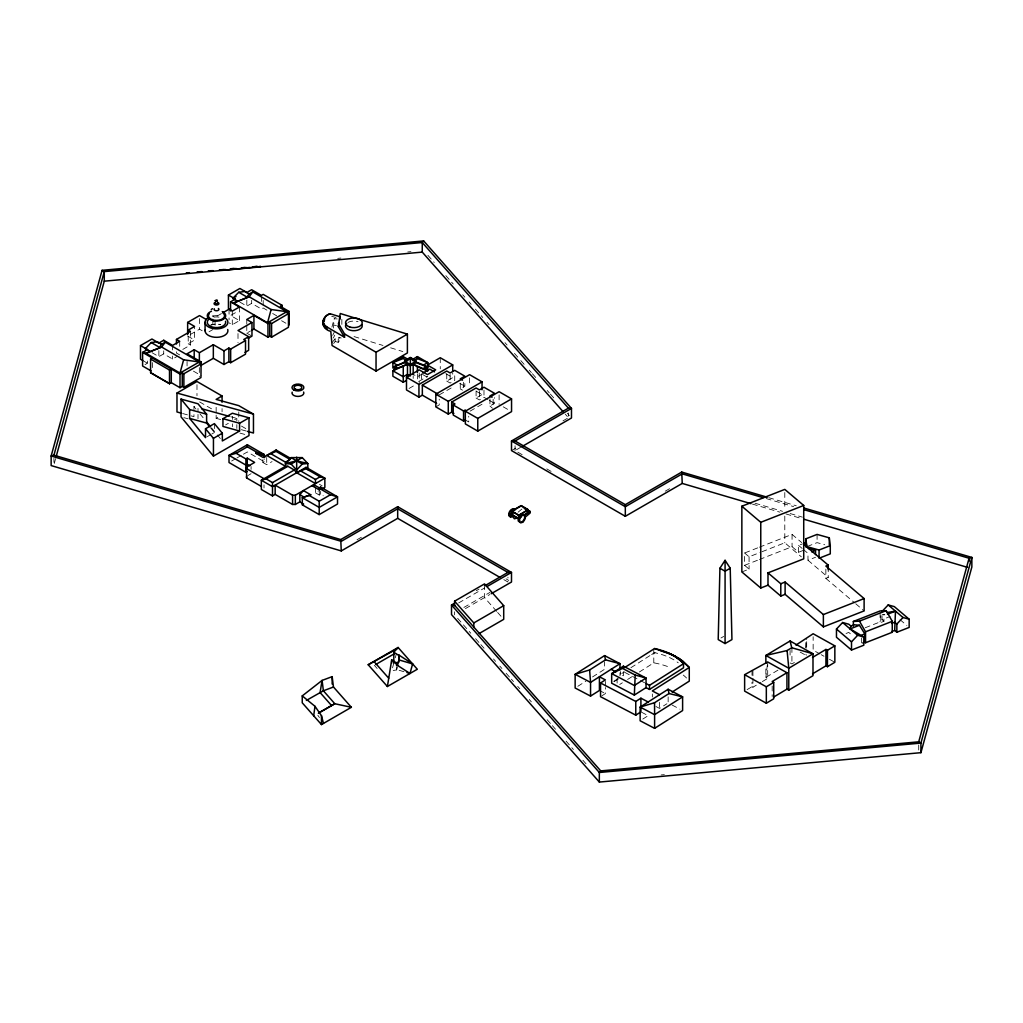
<?xml version="1.0" encoding="UTF-8"?>
<svg xmlns="http://www.w3.org/2000/svg" width="1023" height="1023" viewBox="0 0 1023 1023"><rect width="100%" height="100%" fill="white"/><g stroke="black" fill="none" stroke-linecap="round" stroke-linejoin="round"><path stroke-width="0.75" stroke-dasharray="5 3.75" d="M198.002 418.688L198.002 414.392M214.408 423.624L214.408 432.512L211.863 433.982M806.124 648.224L806.674 638.672M767.327 665.04L765.856 677.367L767.698 678.39L767.698 661.971M331.925 327.104L334.214 318.677L337.258 318.946M333.447 328.051L334.214 318.677M55.6 458.649L53.925 464.762L53.925 458.381M392.538 667.763L393.804 663.173M395.287 657.763L396.4 653.71M403.944 671.702L396.374 669.49L396.643 668.53L396.643 669.899L392.934 670.589M396.643 669.899L397.474 666.843M332.705 335.391L334.738 331.171M333.383 337.986L334.738 335.173M332.079 342.641L335.16 338.639L338.217 339.419L339.841 337.321M333.613 343.511L335.16 341.516L335.16 338.639M335.16 341.516L338.217 342.296L341.452 338.101L338.383 337.321M518.086 512.216L522.357 508.661M577.816 686.305L585.847 681.203M592.534 676.945L604.58 669.298L604.58 661.689M623.403 671.651L623.403 675.755L620.565 674.272L624.452 671.804M630.922 667.687L654.567 652.661L656.958 653.198A51.738 29.872 0 0 1 678.262 662.827M613.659 681.395L619.989 677.379M614.286 681.548L620.795 677.405M601.754 695.909L605.386 693.594L605.386 687.507M619.721 684.477L622.342 682.814M627.585 679.477L632.828 676.152M639.375 671.996L653.787 662.827A57.25 33.056 0 0 1 670.257 667.571M642.802 719.067L648.147 715.678L640.909 711.88M655.948 706.522L659.566 708.415L666.919 703.747M777.966 670.142L765.856 677.367L765.856 666.421M747.084 689.643L752.007 686.702L752.007 682.226M752.007 686.702L752.928 687.213L760.984 682.405M762.327 681.599L767.698 678.39M790.076 662.904L791.917 663.927L795.945 661.523M216.147 415.172L216.147 418.317L219.702 416.271M225.648 424.877L228.346 423.33M234.612 419.711L236.837 418.42L236.837 428.445M206.799 436.911L210.597 434.711M231.633 461.015L235.559 458.752M236.876 457.984L242.106 454.966M243.423 454.212L247.349 451.949L264.228 461.693L264.228 458.816M262.885 459.596L262.885 462.473L264.228 461.693M422.589 373.766L417.41 376.758L413.19 374.328M247.707 475.657L251.083 473.7M262.885 462.473L266.709 464.685L272.067 461.59M418.701 381.489L427.78 376.247M409.047 388.471L415.415 384.801M446.757 373.906L446.757 381.08L452.716 377.64L452.716 372.871M446.757 381.08L450.133 383.037L454.724 380.377L454.724 373.203M439.238 394.878L454.148 386.259M460.26 383.139L460.26 388.881L464.851 386.234L464.851 380.492M435.824 406.885L439.238 404.916L439.238 399.175M476.091 390.837L476.091 398.024L482.05 394.584L482.05 391.4M315.468 487.076L315.468 492.83L318.14 491.283M476.091 398.024L479.391 399.929L483.981 397.282L487.945 399.558M315.468 492.83L319.291 495.042L320.647 494.262L323.242 495.759M470.094 411.131L485.017 402.512M489.94 398.842L489.94 406.016L494.531 403.369L494.531 397.627M357.027 539.76L362.449 536.627M511.5 450.58L516.922 447.447M562.995 420.849L568.417 417.716M516.436 449.788L520.566 447.396M476.296 590.693L479.045 589.107M458.649 602.931L484.403 588.072M463.905 607.432L490.055 592.33M665.231 491.193L670.743 488.022M465.427 608.608L489.825 594.529M720.959 638.007L723.696 636.421M221.428 313.588L215.086 317.232L212.861 315.941M190.278 334.521L199.523 329.201L205.316 332.565M145.023 364.623L147.44 363.229L147.44 358.689M151.928 352.628L158.872 356.656L163.706 353.881L172.58 359.035L177.337 356.298M235.392 312.706L230.559 315.48L239.433 320.621L232.298 324.713L229.05 322.833M239.881 302.092L246.824 306.133L251.658 303.358L261.415 309.01L263.192 307.987L267.246 310.34M188.206 336.171L188.206 343.741L194.587 340.071L194.587 326.439M209.037 331.772L212.861 329.572M182.797 349.406L190.419 345.02L190.419 331.401M246.786 325.557L246.786 333.127L250.354 331.081M651.625 654.528L655.027 652.764M741.854 571.947L749.079 569.12L744.603 565.323L744.603 552.995L757.953 547.765M759.437 547.177L792.058 534.39L801.7 542.586M744.603 552.995L749.079 556.793L760.498 552.318M761.93 551.755L784.794 542.778L801.354 556.844M744.603 565.323L757.953 560.08M759.437 559.504L792.058 546.704L798.579 552.254L804.896 549.773M798.579 552.254L798.579 545.412L802.364 543.916M807.262 546.487L817.083 542.638L824.717 544.76M803.285 549.402L807.978 553.392L807.978 560.233L815.548 557.266M825.855 569.146L825.855 578.379L828.234 577.445L828.234 569.747M846.034 633.506L848.77 632.431L850.919 634.26M882.043 615.565L882.043 619.669L890.24 616.46M865.228 627.751L880.074 621.933L880.79 622.534L883.949 621.293L883.949 614.452M210.252 325.212L214.357 324.253A11.419 6.598 0 0 1 218.628 324.253L220.712 324.611L218.628 324.253M211.301 324.866L214.357 324.253M337.718 258.371L340.902 258.077M407.755 251.965L410.939 251.671M661.165 774.948L664.336 774.654M882.133 614.439L884.818 614.67M334.214 325.237L336.375 325.429M182.631 413.522L193.948 416.642L193.948 406.617L197.017 407.461M230.712 416.732L236.837 418.42M216.147 418.317L220.674 419.571M241.364 429.698L247.413 431.361M183.859 417.653L188.104 418.816M239.945 433.1L245.993 434.762M768.772 497.677L796.265 505.771M766.15 498.533L793.618 506.615M755.038 503.226L782.518 511.308M790.152 513.546L802.364 517.139M752.417 504.083L779.884 512.165M785.984 513.955L801.239 518.444M331.669 316.235L336.03 317.578M354.035 336.567L382.998 345.467M390.62 347.807L402.819 351.554M624.81 672.392L638.966 679.809M640.385 680.551L644.631 682.776M672.085 705.039L679.975 709.169M599.414 690.461L605.386 693.594M819.922 653.966L813.144 650.18L813.144 636.741M821.277 654.72L823.988 656.242M829.423 659.26L834.845 662.29M805.766 654.592L806.674 655.104M800.165 652.099L807.032 655.935M445.798 373.651L452.716 377.64M476.513 391.387L482.05 394.584M503.252 406.822L510.17 410.811M459.787 383.305L464.851 386.234M489.263 400.325L494.531 403.369M460.26 388.881L462.511 390.185M489.94 406.016L492.472 408.254M422.742 374.559L427.473 377.282M465.324 419.993L468.739 421.962L468.739 416.22M517.817 452.166L523.328 455.35M546.755 468.879L552.267 472.063M199.613 401.937L212.822 409.571M241.454 426.092L246.786 429.174M506.014 578.839L508.763 580.425M503.802 579.619L507.945 582.01L507.945 577.215M319.483 484.314L322.168 485.861M272.655 313.486L276.709 315.826M281.581 320.711L286.568 323.613M246.786 333.127L251.965 336.119M187.644 336.03L194.587 340.071M188.206 343.741L190.419 345.02M179.703 354.93L176.455 353.05L176.455 350.019M193.449 371.144L201.109 375.582M142.811 360.544L147.44 363.229M900.035 619.682L906.877 625.488M798.579 545.412L802.109 548.405M882.043 619.669L883.949 621.293M807.978 560.233L828.234 577.445M825.855 578.379L854.55 602.764M855.752 603.787L864.115 610.897M427.895 255.302L434.225 262.476M445.836 275.635L453.227 284.01M462.728 294.777L464.838 297.169M469.071 301.951L471.181 304.343M475.401 309.138L482.792 317.501M487.012 322.296L489.122 324.687M504.966 342.628L507.076 345.02M514.467 353.395L519.748 359.38M520.797 360.582L525.029 365.364M529.249 370.147L531.359 372.538M532.42 373.74L537.689 379.712M547.203 390.479L549.313 392.883M550.361 394.072L555.642 400.057M567.254 413.215L569.363 415.607M565.259 414.149L567.356 416.527M496.641 611.332L484.506 597.585L484.506 586.946M497.651 612.483L501.692 617.061M457.626 618.301L470.772 633.199M475.618 638.697L479.825 643.454M480.874 644.643L484.032 648.224M493.495 658.953L495.592 661.331M499.799 666.101L501.909 668.479M506.116 673.249L510.324 678.006M511.372 679.195L513.469 681.587M517.676 686.343L519.786 688.735M529.249 699.451L531.346 701.842M547.126 719.706L551.32 724.476M552.382 725.665L555.527 729.246M566.051 741.151L573.404 749.501M582.867 760.217L586.026 763.797M374.328 665.308L377.155 668.505M193.948 406.617L195.981 409.072M199.92 413.842L204.702 419.622M211.48 427.831L216.39 433.778M217.375 434.967L220.354 438.573M210.508 427.793L214.408 432.512M317.808 715.205L319.432 717.545M918.718 745.013L918.718 751.394M880.79 615.693L880.79 622.534M880.074 612.534L880.074 621.933M861.66 637.917L861.66 643.39M817.083 534.415L817.083 542.638M806.674 641.664L806.674 647.636M805.766 642.649L805.766 648.62M792.058 534.39L792.058 546.704M791.917 647.495L791.917 663.927M790.076 650.385L790.076 655.078M784.794 492.523L784.794 509.799M784.794 516.091L784.794 542.778M772.173 686.011L772.173 696.458M752.928 670.781L752.928 676.753M752.928 678.249L752.928 687.213M752.007 670.27L752.007 676.241M749.079 556.793L749.079 569.12M668.147 696.88L668.147 702.967M659.566 702.328L659.566 708.415M653.787 649.145L653.787 662.827M652.342 693.965L652.342 697.008M620.565 671.523L620.565 674.272M619.989 672.814L619.989 675.858M617.112 678.543L617.112 683.095M605.386 681.42L605.386 685.985M568.417 412.934L568.417 416.118M515.055 445.785L515.055 450.58M499.109 394.891L499.109 404.43M493.15 399.251L493.15 406.438M483.981 390.095L483.981 397.282M479.391 391.31L479.391 399.929M469.595 377.845L469.595 385.799M463.636 382.218L463.636 389.392M454.583 611.818L454.583 614.861M450.133 374.418L450.133 383.037M440.261 357.73L440.261 368.868M421.566 373.881L421.566 381.055M419.238 373.05L419.238 382.589M417.41 373.919L417.41 380.863M413.19 375.697L413.19 378.433M396.374 667.086L396.374 669.49M341.848 319.368L341.848 325.404M338.217 339.419L338.217 342.296M320.647 491.385L320.647 494.262M319.291 490.733L319.291 495.042M266.709 457.498L266.709 464.685M264.011 484.864L264.011 487.945M263.192 300.417L263.192 307.987M261.415 296.9L261.415 301.44M251.658 300.327L251.658 303.358M251.083 466.514L251.083 469.391M246.824 300.071L246.824 306.133M246.786 319.496L246.786 324.035M239.433 307.002L239.433 320.621M238.781 411.949L238.781 421.399M238.001 333.549L238.001 342.641M232.298 311.094L232.298 324.713M232.387 416.348L232.387 419.443M232.387 423.854L232.387 426.719M229.05 309.202L229.05 319.803M222.068 408.599L222.068 411.757M216.147 407.295L216.147 413.599M215.086 320.263L215.086 326.311M212.861 318.971L212.861 325.033M199.523 318.613L199.523 329.201M199.332 367.526L199.332 376.605M198.002 408.42L198.002 411.527M196.979 384.661L196.979 395.684M187.068 361.388L187.068 365.927M179.703 341.311L179.703 347.36M172.58 345.403L172.58 349.943M172.58 356.004L172.58 359.035M163.706 350.863L163.706 353.881M158.872 350.608L158.872 356.656M152.363 362.59L152.363 370.16M683.262 675.065A57.25 33.056 0 0 1 686.548 678.019M213.973 317.143A9.22 5.32 0 0 1 219.05 317.156M212.273 316.133A11.419 6.598 0 0 1 220.712 316.133M347.948 322.475A8.363 4.834 0 0 1 358.05 321.708"/><path stroke-width="1.5" d="M209.536 426.617L206.608 423.074L206.608 414.187L198.002 403.778L181.033 399.098L181.033 416.873L213.449 456.117L249.011 435.593L249.011 417.819L232.387 413.241L222.95 418.688L222.95 426.438L239.574 431.015L239.574 423.266L249.011 417.819M181.033 399.098L189.626 409.52L189.626 418.394L205.521 437.639L205.521 428.752L214.408 423.624L222.336 433.228L222.336 440.964L239.574 431.015M261.325 486.398L246.581 477.894L246.581 476.296M247.259 471.488L245.904 472.281L229.011 462.524L229.011 455.337L236.134 453.291L245.904 458.931L247.259 458.151L254.637 462.409L246.581 467.063L246.581 468.649L264.011 478.7M394.239 370.786L394.239 366.682L404.609 362.577L410.325 365.876L416.041 362.577L416.041 361.209L410.325 357.909L410.325 375.978L407.474 374.328L403.254 376.758L392.883 370.774L392.883 376.247L403.254 382.231L406.412 380.403M413.19 374.328L413.19 364.226L427.78 370.774L417.41 366.822L413.19 364.226M413.19 360.927L413.19 359.047L417.41 356.605L427.78 362.602L427.78 368.075L425.67 369.29M725.077 560.31L725.077 643.557L731.944 639.592L730.217 568.238L725.077 560.31L719.923 568.238L718.21 639.592L725.077 643.557M829.295 544.671L829.295 537.829L817.083 534.415L805.868 538.814L805.868 547.036M886.839 612.598L895.483 611.127L894.703 630.424L896.851 632.252L909.153 627.431L909.153 619.209L894.345 606.626L888.194 604.938L882.043 611.46M635.219 675.052L646.05 678.044L634.324 685.487L611.677 673.62L622.508 668.39L635.219 675.052L634.324 695.077L611.677 683.198L611.677 673.62L623.403 666.165L646.05 678.044L646.05 687.635L634.324 695.077M313.69 715.78L314.982 706.292L302.245 695.896L322.092 680.41L332.168 676.638L333.472 687.008L351.375 707.302L321.465 724.578L302.245 702.814L302.245 695.896M338.332 323.319L344.534 333.933L344.534 337.283L338.332 326.657L340.25 313.511L407.397 334.137L407.397 352.961L376.042 371.055L332.079 345.518L330.787 331.311C321.03 329.432 320.672 316.363 330.224 313.78L340.25 316.861L339.7 319.662M322.999 323.409L323.831 320.979M387.397 686.51L368.19 664.745L398.1 647.469L417.32 669.247L387.397 686.51L391.707 659.861L396.643 663.057L396.643 665.794M396.643 663.057L396.374 664.681L409.993 673.466L412.614 663.914L398.996 655.116L398.74 662.252L395.031 662.942M323.127 322.565L323.741 326.145L326.861 329.035L326.861 327.015C319.867 323.959 324.061 315.097 330.224 313.78M338.332 326.657L339.15 322.462M850.919 626.038L848.77 624.222L842.62 622.521L836.469 629.043L836.469 637.252L851.507 650.04L863.808 645.219L863.808 636.997L850.139 628.915L850.919 626.038L854.077 624.797L859.448 625.258L864.831 633.928L864.831 642.15L865.548 642.751L892.261 632.278L892.261 621.319L886.161 610.667L880.074 610.974L853.361 621.46L853.361 626.153M151.148 370.965L142.606 366.004L142.606 352.385L145.944 353.28L161.66 347.066L183.616 359.802L180.022 373.063L180.022 387.704L182.247 386.425L183.871 387.372L200.956 377.551L201.109 361.963L187.068 353.817L194.204 349.713L199.37 352.718L199.37 361.797M267.527 322.782L271.121 309.521L249.164 296.785L233.449 303.013L267.527 322.782L286.836 311.683L252.758 291.913L249.113 294.01L246.939 297.028L238.743 292.284L232.758 298.409L237.08 300.915M521.935 446.603L571.486 417.998L571.486 408.42L423.663 240.929L102.083 270.328L51.15 456.002L51.15 465.58L341.26 550.924L397.678 518.341L499.672 577.228M491.181 593.736L511.5 582.01L511.5 572.42L507.945 572.42L397.678 508.763L341.26 541.333L51.15 456.002L53.925 455.184L104.282 271.607L422.256 242.528L423.663 240.929M56.022 457.115L104.282 281.184L104.282 271.607L102.083 270.328M397.474 665.474L398.996 659.925L398.996 655.116M599.337 782.071L599.337 772.493L600.744 770.894L918.718 741.816L969.075 558.238L971.85 557.42L971.85 566.998L920.917 752.672L599.337 782.071L451.514 614.58L451.514 605.002L454.276 603.404M323.153 322.488L323.728 321.158M215.329 303.345L216.339 304.33M622.508 668.39L623.403 666.165M528.137 513.699L529.466 511.398M206.48 319.611L199.523 315.583L187.644 322.411L194.587 326.439L188.206 330.109L190.419 331.401L176.455 339.419L179.703 341.311L172.58 345.403L163.706 340.263L158.872 343.037L151.928 339.009L140.496 345.582L147.44 349.61L142.606 352.385L180.022 374.086L182.247 372.807L183.871 373.74L200.956 363.932L199.332 362.986L201.109 361.963L199.332 361.963L165.253 342.194L161.608 344.278L159.435 347.309L151.238 342.552L145.253 348.677L149.575 351.196L147.747 350.122M252.758 291.913L249.164 296.785L233.449 303.013M322.168 488.956L324.854 487.408L324.854 478.176L320.109 476.795L315.468 479.48L315.468 483.585L296.67 472.741L294.292 470.005L287.872 466.296L285.507 466.296L261.338 480.247L261.338 489.48L272.502 495.925L275.161 494.39L292.591 504.454L295.34 504.454L299.841 501.858L299.841 494.659L303.396 490.554L310.775 494.825L302.309 497.651L302.309 504.838L319.202 514.595L337.526 504.007L337.526 496.82L320.647 487.076L319.291 487.856L315.468 485.644L311.9 485.644L319.291 489.902L320.647 489.122L330.416 494.761L337.526 496.82L319.202 507.408L302.309 497.651L310.775 494.825M393.804 663.173L393.804 652.214L398.1 647.469M302.245 457.601L291.082 464.033L285.507 463.56L291.082 457.601L302.245 457.601L307.821 463.56L307.821 469.71M285.507 463.56L296.67 460.823L307.821 463.56L302.245 464.033L296.67 470.005L291.082 464.033M851.507 650.04L851.507 641.83L857.658 635.309L863.808 636.997M896.851 632.252L896.851 624.043L903.002 617.521L909.153 619.209M216.454 304.33L217.605 303.933L217.426 303.128M524.722 517.561L530.067 513.111L530.067 511.398L524.927 508.431M211.275 309.521L212.452 308.69M518.508 514.991L519.16 515.042M619.989 669.771L619.989 663.684L604.58 655.602L575.143 674.31L575.143 688.006L590.552 696.088L599.414 690.461L599.414 676.766L605.386 679.899L600.539 682.98L600.539 696.676L635.769 715.154L640.909 711.88L640.909 698.197L648.147 701.983M589.619 669.95L590.552 682.392L575.143 674.31L589.619 669.95L605.514 659.835L619.989 663.684L590.552 682.392L590.552 696.088M624.49 667.661L654.567 648.544C665.27 650.897 676.203 655.219 683.505 663.722L683.505 667.827L649.503 689.438L646.05 687.635M649.503 689.438L649.503 685.333L683.505 663.722L681.203 661.242M635.769 715.154L635.769 701.458L640.909 698.197M668.147 689.272L640.142 707.072L640.142 720.767L654.605 728.35L682.61 710.55L682.61 696.868L668.147 689.272L669.029 693.53L682.61 696.868L654.605 714.655L654.605 728.35M654.554 702.724L654.605 714.655L640.142 707.072L654.554 702.724L669.029 693.53M672.124 692.047L689.272 681.139L689.272 667.456L679.4 658.607L667.61 652.84M773.516 697.149L786.943 689.131L788.784 690.154L812.991 675.692L812.991 653.787L790.076 640.999L765.856 655.462L765.856 663.288M786.943 672.712L772.173 681.523L773.708 682.379L773.708 698.811L766.329 703.223L744.629 691.113L744.629 674.681L767.698 661.971L786.943 672.712L786.943 689.131M787.096 650.538L788.784 668.249L765.856 655.462L787.096 650.538L791.764 647.764L812.991 653.787L788.784 668.249L788.784 690.154M795.945 645.091L813.144 633.761L834.845 645.858L834.845 662.29L827.454 666.702L825.932 665.845L812.505 673.863M812.505 657.444L825.932 649.426L827.454 650.27L834.845 645.858M766.329 703.223L766.329 686.791L773.708 682.379M248.154 338.319L251.965 336.119L251.965 322.501L246.786 319.496L253.921 315.404L253.921 329.022L267.962 337.181L269.752 336.145L271.581 337.206L271.581 323.575L288.46 313.652L286.836 312.706L289.061 311.427L289.061 325.058M271.581 337.206L288.46 327.283L288.46 313.652M145.547 348.511L147.44 349.61M156.954 341.925L161.608 344.278M235.993 296.529L232.758 298.409L235.392 299.074L230.559 301.849L230.559 310.928M152.363 358.037L150.586 359.073L150.586 372.692L169.511 383.676L171.289 382.64L180.022 387.704M181.212 413.139L176.979 411.962L176.979 393.049L196.979 381.502L222.068 395.991L222.068 402.295M222.068 395.991L216.147 399.405L238.781 405.645L253.461 414.11L253.461 433.023L247.413 431.361M213.449 456.117L213.449 438.356L222.336 433.228M376.042 371.055L376.042 352.232L407.397 334.137M264.228 457.383L264.228 454.506L247.349 444.762L229.011 455.337L245.904 465.081L247.259 464.301L249.804 465.785M413.19 359.047L410.325 357.398L407.474 359.047L403.254 356.605L392.883 362.602L392.883 368.075M236.134 453.291L247.349 446.808L257.118 452.447L264.228 454.506L262.885 455.286L255.763 453.227L257.118 452.447M405.99 361.515L394.239 366.682L397.103 368.331L407.474 364.226L407.474 378.433M410.325 357.909L404.609 361.209L404.609 362.577M397.103 368.331L392.883 370.774L407.474 364.226M290.864 458.547L276.095 450.018L263.154 457.498L255.763 453.227M416.144 362.104L423.56 365.032L427.78 362.602L417.41 358.651L414.238 360.365M271.453 454.071L285.507 462.191L285.507 466.296L266.709 455.44L276.095 451.386L290.148 459.506M436.629 403.42L422.346 395.172L418.944 397.141L406.489 389.955L406.489 377.231L419.238 369.866L427.473 374.61L435.696 369.866L427.473 365.121L427.473 371.477M427.473 365.121L440.261 357.73L452.716 364.917L452.716 371.285M423.56 368.331L426.412 366.682L426.412 370.786M422.934 373.088L429.788 369.124L434.519 371.861M406.489 377.231L418.944 384.418L452.716 364.917M285.507 462.191L288.985 460.171M422.346 395.172L422.346 385.121L446.757 371.029L450.133 372.986L454.724 370.339L464.851 376.183L460.26 378.83L462.511 380.134M275.161 494.39L275.161 485.145L292.591 495.209L295.34 495.209L324.854 478.176L306.056 467.319L272.502 486.692L261.338 480.247L266.082 478.879L287.872 466.296M266.082 478.879L272.502 482.575L294.292 470.005M296.67 457.115L296.67 472.741L306.056 468.687L320.109 476.795M453.892 413.382L451.68 412.116L448.279 414.072L435.824 406.885L435.824 394.162L469.595 374.674L482.05 381.86L482.05 389.801M435.824 394.162L448.279 401.348L482.05 381.86M451.68 412.116L451.68 402.065L476.091 387.973L479.391 389.878L483.981 387.231L494.531 393.318L489.94 395.978L492.076 397.205M465.324 419.993L463.56 421.016L453.215 415.044L453.215 404.993L454.992 403.97L451.68 402.065M453.215 404.993L463.56 410.965L465.324 409.942L465.337 423.918L477.779 431.118L511.551 411.617L511.551 398.893L499.109 391.707L465.337 411.208L477.779 418.394L511.551 398.893M302.309 504.838L303.665 504.058L299.841 501.858M309.419 495.605L319.202 501.244L330.416 494.761M53.925 455.184L340.761 539.569L397.678 506.705L511.5 572.42L487.114 586.499M763.094 497.638L682.239 473.854L625.322 506.705L511.5 440.99L515.055 440.99L571.486 408.42L568.417 408.139L511.5 440.99L511.5 450.58L625.322 516.295L682.239 483.431L750.895 503.636M511.692 511.052L521.167 505.579L528.29 509.684L518.802 515.502L511.692 511.052L518.802 515.17L528.29 509.684M511.692 511.398L521.167 505.925L528.29 510.029M511.986 516.014L510.503 516.538L510.503 513.789L513.137 512.28M510.503 513.789L518.213 518.239L520.848 516.717M523.482 515.208L530.067 511.398M520.848 517.063L518.213 518.584L510.503 514.134M523.482 515.541L530.067 511.743L524.249 508.393M454.583 605.731L454.583 601.179L484.506 583.903L503.712 605.667L503.712 619.35L479.237 633.493M484.544 585.936L507.945 572.42M515.055 440.99L625.322 504.659L681.74 472.076L767.25 497.229M306.363 700.435L323.383 690.781L333.472 687.008M368.19 664.745L396.771 648.953M375.646 664.554L394.124 653.876M473.802 627.508L473.802 622.943L503.712 605.667M319.176 712.609L334.815 703.734L351.375 707.302M318.37 713.236L334.815 703.734L323.383 690.781L322.092 680.41L320.071 692.533L331.503 705.486M730.217 568.238L725.077 571.218L719.923 568.238M230.75 310.007L228.436 308.665L228.436 295.046L239.881 288.473L246.824 292.501L251.658 289.726L261.415 295.391L263.192 294.368L282.118 305.34L282.118 308.371M222.694 312.859L229.05 309.202L232.298 311.094L239.433 307.002L230.559 301.849M150.586 359.073L169.511 370.045L171.289 369.022L171.289 382.64M199.37 352.718L213.334 344.7L223.986 350.863L223.986 364.495L228.883 361.682L230.661 362.705L245.52 354.175L245.52 340.544L243.743 339.521L248.64 336.695L248.64 350.326L244.97 352.436M251.965 322.501L238.001 330.531L248.64 336.695M282.118 305.34L280.34 306.363L289.061 311.427M251.543 330.391L253.921 329.022M253.921 315.404L267.962 323.549L269.752 322.526L271.581 323.575M223.986 350.863L228.883 348.05L230.661 349.086L230.661 362.705M200.636 365.607L213.334 358.319L223.986 364.495M230.661 349.086L245.52 340.544M406.412 360.313L403.254 358.485L392.883 362.602L397.103 365.032M767.992 585.194L760.767 588.02L741.854 571.947L741.854 506.232L784.794 489.39L803.72 505.464L803.72 558.852L767.992 572.867L767.992 585.194L780.792 596.064L785.114 594.363L823.374 626.882L864.115 610.897L864.115 598.57L825.855 566.064L828.234 565.131L828.234 569.747M741.854 506.232L760.767 522.305L803.72 505.464M803.63 543.43L806.15 542.433L806.687 546.602M811.763 551.909L815.548 550.425L815.548 554.53M805.868 538.814L806.853 546.627L819.065 550.029L830.28 545.63L829.295 537.829M767.992 572.867L780.792 583.749L785.114 582.049L823.374 614.554L823.374 626.882M823.374 614.554L864.115 598.57M853.361 621.46L859.448 621.153L886.161 610.667M850.139 628.915L859.448 625.258M887.491 614.26L895.483 611.127M865.548 642.751L865.548 631.805L892.261 621.319M861.66 635.181L864.831 633.928M891.545 623.455L894.703 622.214L896.851 624.043M862.721 642.981L864.831 642.15M894.703 630.424L891.545 631.664L892.261 632.278M519.684 520.464L518.213 520.988L518.213 518.239M517.318 518.073L514.352 518.763L511.385 514.646M238.743 292.284L244.753 291.478L249.113 294.01M151.238 342.552L157.248 341.746L158.872 343.037M223.526 270.277L260.648 266.53M197.286 271.952L200.444 271.658M208.347 270.942L211.505 270.647M219.408 269.919L224.152 269.484M230.482 268.908L235.226 268.474M241.543 267.898L246.287 267.463M252.604 266.888L257.348 266.453L252.591 266.85M104.282 281.184L422.256 252.106L563.149 411.757M230.444 268.768L233.602 268.486M241.518 267.809L244.689 267.527M197.298 272.003L202.055 271.594M208.385 271.044L213.129 270.635M219.459 270.085L225.789 269.535M230.533 269.126L236.863 268.576M241.62 268.167L249.535 267.476M252.694 267.208L260.609 266.517M271.121 309.521L286.836 311.683M222.272 311.58A9.22 5.32 0 0 1 224.855 317.961A9.22 5.32 0 0 1 214.766 320.953L213.078 320.672A9.22 5.32 0 0 1 209.984 311.951M183.616 359.802L199.332 361.963L180.022 373.063L145.944 353.28L161.66 347.066L165.253 342.194L163.706 340.263M213.078 320.672L214.766 320.953M654.567 648.544L671.574 654.477M176.979 393.049L253.461 414.11M201.608 408.727L229.178 416.31M189.626 409.52L206.608 414.187M222.95 418.688L239.574 423.266M189.626 418.394L206.608 423.074M808.311 548.405L815.548 550.425M660.973 650.781L664.924 651.907M398.996 659.925L412.614 663.914M406.962 672.584L409.993 673.466M803.899 508.009L971.85 557.42L920.917 743.082L920.917 752.672M804.295 509.761L969.075 558.238L969.075 561.422M804.295 519.339L967.553 567.369M666.536 652.495L670.257 653.876M416.041 362.577L426.412 366.682L423.56 365.032M670.308 653.902L674.924 656.037M646.05 683.517L649.503 685.333M611.127 669.323L615.91 671.83M659.566 694.719L652.342 690.934L689.272 667.456L682.827 661.037L675.001 656.075M600.539 682.98L635.769 701.458M744.629 674.681L766.329 686.791M422.346 385.121L437.934 394.124M918.718 741.816L920.917 743.082L599.337 772.493L451.514 605.002L454.583 605.284L600.744 770.894M150.586 372.692L169.562 383.638M291.082 457.601L302.245 464.033M301.414 471.373L315.468 479.48M262.885 455.286L265.43 456.757M299.841 494.659L303.665 496.871M671.663 654.515L675.154 656.536M344.534 333.933L376.042 352.232M344.534 337.283L325.736 326.273L323.626 323.946L322.999 321.388M228.436 295.046L235.392 299.074M142.811 360.544L140.496 359.201L140.496 345.582M393.804 652.214L398.74 655.411M675.231 656.6L681.152 661.19M888.194 604.938L903.002 617.521M804.116 544.632L828.234 565.131M842.62 622.521L857.658 635.309M836.469 629.043L851.507 641.83M568.417 408.139L422.256 242.528L422.256 252.106M454.583 601.179L473.802 622.943M374.328 661.907L388.74 678.223M206.608 421.936L210.508 426.655M205.521 428.752L213.449 438.356M314.982 706.292L321.465 715.678L323.473 723.414M859.448 621.153L865.548 631.805M225.392 318.14A11.419 6.598 0 0 1 221.722 328.127A11.419 6.598 0 0 1 205.495 324.061L205.112 322.846A11.419 6.598 0 0 1 208.436 317.59M205.112 322.846L205.495 324.061M681.74 472.076L682.239 483.431M340.761 539.569L341.26 550.924M790.076 640.999L791.764 647.764M604.58 655.602L605.514 659.835M830.28 545.63L830.28 553.852L819.065 558.251L819.065 550.029M827.454 650.27L827.454 666.702M825.932 649.426L825.932 665.845M785.114 582.049L785.114 594.363M780.792 583.749L780.792 596.064M760.767 522.305L760.767 588.02M625.322 504.659L625.322 516.295M477.779 418.394L477.779 431.118M463.56 410.965L463.56 421.016M448.279 401.348L448.279 414.072M418.944 384.418L418.944 397.141M417.41 356.605L417.41 358.651M417.41 366.822L417.41 372.5M407.474 359.047L407.474 360.927M403.254 356.605L403.254 358.485M403.254 366.669L403.254 382.231M397.678 506.705L397.678 518.341M391.707 659.861L391.707 662.994M332.168 676.638L332.168 684.055M326.273 326.657L326.273 328.677M325.736 326.273L325.736 328.293M325.276 325.902L325.276 327.923M324.854 325.519L324.854 327.526M324.508 318.063L324.508 320.084M324.163 324.751L324.163 326.772M323.626 323.946L323.626 325.966M323.434 319.688L323.255 322.155M323.255 323.115L323.255 325.122M323.115 320.595L323.051 324.278M321.465 715.678L321.465 724.578M320.647 487.076L320.647 489.122M319.291 487.856L319.291 489.902M319.202 501.244L319.202 514.595M306.056 467.319L306.056 468.687M295.34 495.209L295.34 504.454M292.591 495.209L292.591 504.454M276.095 450.018L276.095 451.386M272.502 482.575L272.502 495.925M269.752 322.526L269.752 336.145M267.962 323.549L267.962 337.181M247.349 444.762L247.349 446.808M247.259 458.151L247.259 467.179M246.581 467.063L246.581 477.894M245.904 458.931L245.904 472.281M228.883 348.05L228.883 361.682M213.334 344.7L213.334 358.319M205.073 322.258L205.073 330.736M194.204 349.713L194.204 358.804M188.206 330.109L188.206 333.14M187.644 322.411L187.644 334.521M183.871 373.74L183.871 387.372M182.247 372.807L182.247 386.425M176.455 339.419L176.455 343.971M169.511 370.045L169.511 383.676M521.577 522.114A4.194 2.417 -60 0 1 518.878 519.441A4.194 2.417 -60 0 1 522.958 514.761A4.194 2.417 -60 0 1 524.236 519.057M523.725 520.016A4.194 2.417 -60 0 1 522.344 521.602M513.009 515.068A4.194 2.417 -60 0 1 509.032 515.822A4.194 2.417 -60 0 1 510.375 510.464A4.194 2.417 -60 0 1 514.339 509.71M512.868 516.129A4.194 2.417 -60 0 1 509.441 515.72A4.194 2.417 -60 0 1 511.193 510.554A4.194 2.417 -60 0 1 514.94 510.055M218.385 308.486A2.404 1.381 0 0 1 218.257 310.289A2.404 1.381 0 0 1 215.162 310.506A2.404 1.381 0 0 1 214.306 308.78M217.413 302.335A2.404 1.381 0 0 1 218.462 304.406A2.404 1.381 0 0 1 214.715 304.547A2.404 1.381 0 0 1 215.29 302.412M223.551 313.473A8.069 4.655 0 0 1 216.671 320.391A8.069 4.655 0 0 1 209.255 313.665M225.546 321.273A9.22 5.32 0 0 1 215.137 327.526A9.22 5.32 0 0 1 208.308 319.803M210.712 311.58A9.22 5.32 0 0 1 211.454 311.273M227.72 329.508A11.419 6.598 0 0 1 217.017 337.321A11.419 6.598 0 0 1 205.124 330.109M361.95 324.636A8.363 4.834 0 0 1 352.782 330.672A8.363 4.834 0 0 1 346.618 323.473M303.626 392.039A5.933 3.427 0 0 1 298.051 396.413A5.933 3.427 0 0 1 292.169 392.167M215.239 300.609C217.707 303.281 218.385 298.141 215.239 300.609M511.871 511.334L512.702 511.398L511.871 511.334M511.871 513.393L512.702 513.456L511.871 513.393M520.771 506.206L521.589 506.27L520.771 506.206M518.392 517.152L519.224 517.216L518.444 517.101M527.293 509.966L528.098 510.093L527.395 509.863M527.293 512.024L528.098 512.152L527.395 511.909M416.041 361.209L410.325 364.508L404.609 361.209L410.325 358.945L416.041 361.209M189.383 272.668L186.224 272.962L189.383 272.693M522.945 521.947A4.194 2.417 -60 0 0 524.582 515.387A4.194 2.417 -60 0 0 519.543 519.454A4.194 2.417 -60 0 0 522.945 521.947M349.687 326.976A8.363 4.834 0 0 0 362.232 322.795A8.363 4.834 0 0 0 349.687 318.613A8.363 4.834 0 0 0 349.687 326.976M293.818 389.98A5.933 3.427 0 0 0 303.69 388.331A5.933 3.427 0 0 0 296.274 384.213A5.933 3.427 0 0 0 293.818 389.98M295.251 389.111A3.862 2.225 0 0 0 301.67 388.049A3.862 2.225 0 0 0 296.849 385.364A3.862 2.225 0 0 0 295.251 389.111"/></g></svg>
